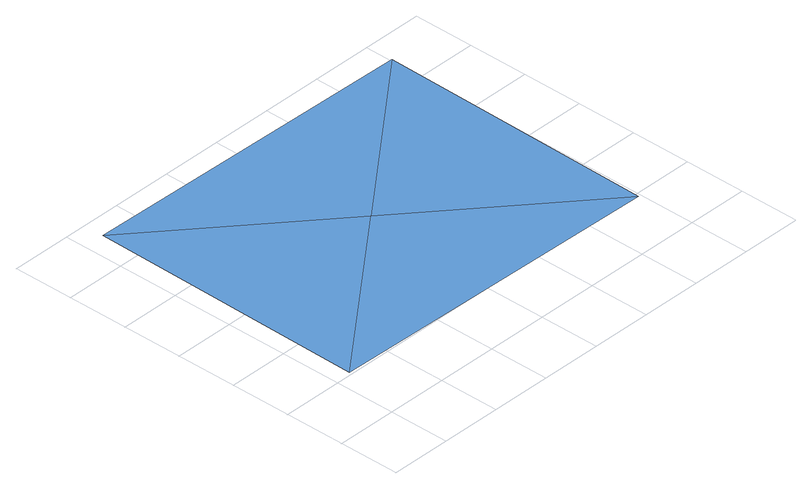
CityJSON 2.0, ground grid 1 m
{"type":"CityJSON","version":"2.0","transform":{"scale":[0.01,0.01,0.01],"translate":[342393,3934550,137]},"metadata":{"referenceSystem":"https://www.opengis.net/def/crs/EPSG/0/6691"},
"CityObjects":{
"waterbody1":{"type":"WaterBody","attributes":{"name":"7","class":"1140","function":"1","WaterBodyRiverFloodingRiskAttribute.description":"4","WaterBodyRiverFloodingRiskAttribute.rankOrg":"1","WaterBodyRiverFloodingRiskAttribute.adminType":"2","WaterBodyRiverFloodingRiskAttribute.scale":"L2"},"geometry":[{"type":"MultiSurface","lod":"1","boundaries":[[[0,1,2]],[[3,4,2]],[[1,3,2]],[[4,0,2]]]}]}
},
"vertices":[
[29,105,36],[596,95,36],[317,331,36],[604,557,36],[37,567,36]
]}
